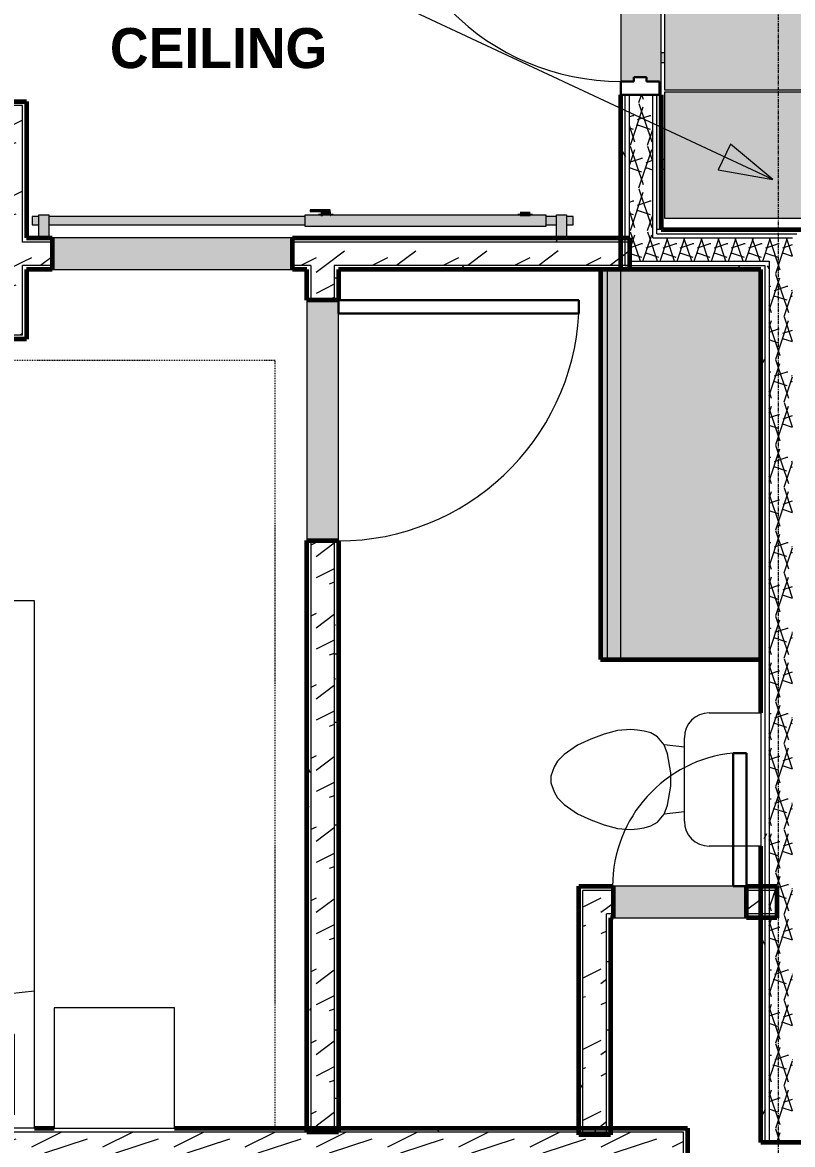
# Model space of a CAD drawing. Header units: inches. Extents: x -4061 to -1937, y 10959 to 12323.
# Drawn here: x -3594.6 to -3479.2, y 11548.9 to 11717 of the extents above; entities that cross this region are included whole.
import ezdxf

# ---------------------------------------------------------------- set-up
doc = ezdxf.new("R2010")
doc.units = ezdxf.units.IN
doc.header["$MEASUREMENT"] = 0
doc.linetypes.add('Dash', pattern=[0.25, 0.125, -0.125])
doc.linetypes.add('Grid Line 1_2_', pattern=[0.875, 0.5, -0.125, 0.125, -0.125])
for name, color, linetype, lineweight in [('0-1', 7, 'Continuous', 5), ('0-2', 250, 'Continuous', 9), ('A-CLNG', 13, 'Continuous', 18), ('A-CLNG-2', 13, 'Continuous', 5), ('A-DOOR', 31, 'Continuous', 18), ('A-DOOR-1', 250, 'Continuous', 9), ('A-DOOR-2', 50, 'Continuous', 30), ('A-DOOR-3', 90, 'Continuous', 18), ('A-DOOR-4', 135, 'Continuous', 18), ('A-DOOR-5', 7, 'Continuous', 18), ('A-DOOR-6', 10, 'Continuous', 60), ('A-DOOR-7', 31, 'Continuous', 30), ('A-DOOR-8', 31, 'Continuous', 9), ('A-DOOR-FRAM', 31, 'Continuous', 30), ('A-WALL', 113, 'Continuous', 18), ('A-WALL-1', 8, 'Continuous', 5), ('A-WALL-10', 113, 'Continuous', 60), ('A-WALL-2', 10, 'Continuous', 60), ('A-WALL-3', 7, 'Continuous', 18), ('A-WALL-PATT-1', 250, 'Continuous', 9), ('A-WALL-PATT-2', 55, 'Continuous', 9), ('A-WALL-PATT-6', 111, 'Continuous', 9), ('G-ANNO-TEXT', 231, 'Continuous', 9), ('I-FURN-1', 250, 'Continuous', 9), ('I-FURN-HDLN-1', 250, 'Dash', 9), ('I-WALL', 2, 'Continuous', 18), ('I-WALL-1', 2, 'Continuous', 5), ('I-WALL-2', 2, 'Continuous', 60), ('P-SANR-FIXT-2', 250, 'Continuous', 9), ('Q-CASE-1', 53, 'Continuous', 9), ('Q-CASE-2', 10, 'Continuous', 60), ('Q-CASE-3', 250, 'Continuous', 9), ('S-BEAM', 12, 'Continuous', 9), ('S-GRID-1', 1, 'Grid Line 1_2_', 9)]:
    doc.layers.add(name, color=color, linetype=linetype, lineweight=lineweight)
doc.styles.add('Century Gothic_B', font='GOTHICB.TTF', dxfattribs={"height": 6})
pattern_1 = [(0, (0, 0), (20.48, 5.12), [0.845, -14.515, 0.845, -14.515, -81.92]), (0, (0, 0), (20.48, 5.12), [-30.72, 0.845, -29.875, 0.845, -14.515, -35.84]), (0, (0, 0), (20.48, 5.12), [-76.8, 0.845, -9.395, 0.845, -24.755]), (120, (7.68, 2.56), (-14.67405, 15.1762003), [0.845, -14.515, 0.845, -14.515, -81.92]), (120, (7.68, 2.56), (-14.67405, 15.1762003), [-30.72, 0.845, -29.875, 0.845, -14.515, -35.84]), (120, (7.68, 2.56), (-14.67405, 15.1762003), [-76.8, 0.845, -9.395, 0.845, -24.755]), (240, (10.24, 12.8), (-5.80595, -20.2962003), [0.845, -14.515, 0.845, -14.515, -81.92]), (240, (10.24, 12.8), (-5.80595, -20.2962003), [-30.72, 0.845, -29.875, 0.845, -14.515, -35.84]), (240, (10.24, 12.8), (-5.80595, -20.2962003), [-76.8, 0.845, -9.395, 0.845, -24.755])]
pattern_2 = [(216.87, (4.265, 10.662), (31.9871619, 21.32545714), [5.331, -47.981]), (206.565, (10.662, 7.464), (-10.662476, -10.6620098), [11.921, -11.921]), (198.435, (10.662, 2.132), (-21.32449365, -10.6625869), [6.744, -26.974])]
pattern_3 = [(161.57, (0.32, 0.32), (-2.560496185, -0.000537386), [0, -18.214, 2.022, 0]), (18.43, (-0.32, 0.32), (-2.560496185, 0.000537386), [0, -18.214, 2.022, 0]), (108.43, (0.32, 0.32), (1.27922091, -6.400876726), [6.07, -14.166]), (71.57, (-0.32, 0.32), (1.27922091, 6.400876726), [6.07, -14.166])]

# ---------------------------------------------------------------- blocks, each defined once
blk = doc.blocks.new('Single-Flush - 36_ x 84_-1372824-ENLARGED RCP - 2ND FLOOR PLAN - EAST')
at = {"layer": 'A-DOOR-1'}
blk.add_arc((18, -2.37), 36.07, 180, 266.8211, dxfattribs=at)
at = {"layer": 'A-DOOR-2'}
for p, q in [((16, -2.37), (16, -38.39)), ((18, -2.37), (16, -2.37)), ((18, -2.37), (18, -38.39)), ((18, -38.39), (16, -38.39))]:
    blk.add_line(p, q, dxfattribs=at)
blk = doc.blocks.new('Interior_barn_door_18732 - Interior_barn_door_18732-1655839-ENLARGED RCP - 2ND FLOOR PLAN - EAST')
at = {"layer": 'A-DOOR-3'}
for points in [[(-23.44, -5.82), (-23.68, -5.82), (-23.66, -6.07), (-23.44, -6.07), (-23.44, -6)], [(-22.58, -6.32), (-23.63, -6.32), (-23.63, -6.57), (-22.49, -6.56), (-22.52, -6.32), (-22.56, -6.32)], [(-23.44, -5.82), (-23.44, -6.07), (-22.69, -6.07), (-22.69, -5.82)], [(-23.24, -6.07), (-23.31, -6.07), (-23.28, -6.32), (-22.82, -6.32), (-22.85, -6.07), (-23.2, -6.07)], [(-22.69, -5.82), (-22.67, -6.07), (-22.45, -6.07), (-22.47, -5.82), (-22.63, -5.82)], [(-22.49, -6.32), (-22.49, -6.57), (-20.63, -6.57), (-20.63, -6.32), (-22.41, -6.32)]]:
    blk.add_hatch(color=256, dxfattribs=at).paths.add_polyline_path(points, flags=0)
at = {"layer": 'A-DOOR-4'}
h = blk.add_hatch(color=256, dxfattribs=at)
h.paths.add_polyline_path([(19.69, -2.38), (18.5, -2.38), (18.5, -5.85), (20, -5.85), (20, -2.38)], flags=0)
h.paths.add_polyline_path([(-59, -2.38), (-59, -5.85), (-57.5, -5.85), (-57.5, -2.38), (-58.69, -2.38)], flags=0)
h = blk.add_hatch(color=256, dxfattribs=at)
h.paths.add_polyline_path([(18.5, -4.32), (-19.9, -4.34), (-19.9, -4.95), (18.5, -4.94), (18.5, -4.32)], flags=0)
h.paths.add_polyline_path([(-60, -4.32), (-60, -4.95), (-59, -4.95), (-59, -4.32)], flags=0)
h.paths.add_polyline_path([(21, -4.32), (20, -4.34), (20, -4.95), (21, -4.95), (21, -4.34)], flags=0)
h.paths.add_polyline_path([(-55.9, -4.32), (-57.5, -4.34), (-57.5, -4.95), (-55.9, -4.95), (-55.9, -4.34)], flags=0)
h = blk.add_hatch(color=256, dxfattribs=at)
h.paths.add_polyline_path([(-59, -4.95), (-60, -4.95), (-60, -5.57), (-59, -5.55), (-59, -5.11)], flags=0)
h.paths.add_polyline_path([(-19.9, -4.95), (-19.9, -5.57), (18.5, -5.55), (18.5, -4.95), (-14.89, -4.95)], flags=0)
h.paths.add_polyline_path([(-57.5, -4.95), (-57.5, -5.57), (-55.9, -5.55), (-55.9, -4.95)], flags=0)
h.paths.add_polyline_path([(20, -4.95), (20, -5.57), (21, -5.55), (21, -4.95)], flags=0)
for points in [[(-37.88, -4.07), (-55.9, -4.07), (-55.9, -5.82), (-19.9, -5.82), (-19.9, -4.07), (-30.22, -4.07)], [(-53.56, -5.82), (-53.56, -6), (-52.06, -6), (-52.06, -5.82), (-53.21, -5.82)]]:
    blk.add_hatch(color=256, dxfattribs=at).paths.add_polyline_path(points, flags=0)
h = blk.add_hatch(color=256, dxfattribs=at)
h.paths.add_polyline_path([(-22.45, -5.82), (-22.45, -6), (-22.23, -6), (-22.23, -5.82)], flags=0)
h.paths.add_polyline_path([(-23.73, -5.82), (-23.73, -6), (-23.68, -6), (-23.68, -5.82)], flags=0)
at = {"layer": 'A-DOOR-1'}
for p, q in [((-23.69, -5.82), (-23.69, -6.07)), ((-23.68, -6.07), (-23.69, -6.07)), ((-23.69, -6.07), (-23.44, -6.07)), ((-22.49, -6.32), (-23.63, -6.32)), ((-23.63, -6.32), (-23.63, -6.57)), ((-23.63, -6.57), (-22.49, -6.57)), ((-23.44, -6.07), (-22.69, -6.07)), ((-23.32, -6.07), (-23.32, -6.32)), ((-23.32, -6.07), (-23.32, -6.32)), ((-22.82, -6.32), (-22.82, -6.07)), ((-22.82, -6.32), (-22.82, -6.07)), ((-22.69, -6.07), (-22.44, -6.07)), ((-22.49, -6.57), (-22.49, -6.32)), ((-22.44, -6.07), (-22.45, -6.07)), ((-22.44, -6.07), (-22.44, -5.82)), ((-20.62, -6.57), (-20.62, -6.32))]:
    blk.add_line(p, q, dxfattribs=at)
for points, knots in [([(-22.49, -6.57), (-22.4, -6.57), (-22.1, -6.57), (-21.53, -6.57), (-21, -6.57), (-20.74, -6.57), (-20.61, -6.57), (-20.62, -6.57), (-20.64, -6.57)], [0.1495851, 0.1495851, 0.1495851, 0.1495851, 0.2105513, 0.2964689, 0.3707648, 0.4376596, 0.4969616, 0.5310493, 0.5310493, 0.5310493, 0.5310493]), ([(-20.64, -6.32), (-20.62, -6.32), (-20.61, -6.32), (-20.73, -6.32), (-21.01, -6.32), (-21.53, -6.32), (-22.12, -6.32), (-22.38, -6.32), (-22.48, -6.32)], [-0.5310493, -0.5310493, -0.5310493, -0.5310493, -0.4969616, -0.4376596, -0.3707648, -0.2964689, -0.2105513, -0.1495851, -0.1495851, -0.1495851, -0.1495851])]:
    blk.add_open_spline(points, degree=3, knots=knots, dxfattribs=at)
at = {"layer": 'A-DOOR-5'}
for p, q in [((-59, -5.85), (-59, -2.38)), ((-57.5, -2.38), (-57.5, -5.85)), ((18.5, -5.85), (18.5, -2.38)), ((20, -2.38), (20, -5.85)), ((-59, -4.32), (-60, -4.32)), ((-60, -4.32), (-60, -4.95)), ((-60, -4.95), (-60, -5.57)), ((-55.9, -4.32), (-57.5, -4.32)), ((-55.9, -5.82), (-55.9, -4.07)), ((-55.9, -4.07), (-19.9, -4.07)), ((-19.9, -4.07), (-19.9, -5.82)), ((18.5, -4.32), (-19.9, -4.32)), ((21, -4.32), (20, -4.32)), ((21, -4.95), (21, -4.32)), ((21, -5.57), (21, -4.95)), ((-60, -5.57), (-59, -5.57)), ((-57.5, -5.85), (-59, -5.85)), ((-57.5, -5.57), (-55.9, -5.57)), ((-19.9, -5.82), (-55.9, -5.82)), ((-19.9, -5.57), (18.5, -5.57)), ((20, -5.85), (18.5, -5.85)), ((20, -5.57), (21, -5.57))]:
    blk.add_line(p, q, dxfattribs=at)
at = {"layer": 'A-DOOR-6'}
for p, q in [((-53.56, -6), (-53.56, -5.82)), ((-52.06, -6), (-53.56, -6)), ((-52.06, -5.82), (-52.06, -6)), ((-23.73, -6), (-23.73, -5.82)), ((-23.68, -6), (-23.73, -6)), ((-22.23, -6), (-22.45, -6)), ((-22.23, -5.82), (-22.23, -6))]:
    blk.add_line(p, q, dxfattribs=at)
blk = doc.blocks.new('Bed-Standard - Queen 60_ x 79_-1242961-ENLARGED RCP - 2ND FLOOR PLAN - EAST')
at = {"layer": 'I-FURN-1'}
for p, q in [((40.69, 37.7), (-19.31, 37.7)), ((-19.31, 37.7), (-19.31, -41.3)), ((40.69, -41.3), (40.69, 37.7)), ((-16.31, 35.7), (-16.31, 23.7)), ((-16.31, 35.7), (37.69, 35.7)), ((37.69, 35.7), (37.69, 23.7)), ((40.69, 23.7), (-19.31, 17.13)), ((-16.31, 23.7), (37.69, 23.7)), ((-19.31, -41.3), (40.69, -41.3))]:
    blk.add_line(p, q, dxfattribs=at)
at = {"layer": 'I-FURN-HDLN-1'}
for p, q in [((-55.31, 37.7), (-55.31, -77.3)), ((64.69, -77.3), (64.69, 37.7)), ((-55.31, -77.3), (64.69, -77.3))]:
    blk.add_line(p, q, dxfattribs=at)
blk = doc.blocks.new('Table-Night Stand - 18_ x 18_ x 24_-1352623-ENLARGED RCP - 2ND FLOOR PLAN - EAST')
at = {"layer": 'I-FURN-1'}
for p, q in [((18.15, 18), (0.15, 18)), ((0.15, 18), (0.15, 0)), ((18.15, 0), (18.15, 18)), ((0.15, 0), (18.15, 0))]:
    blk.add_line(p, q, dxfattribs=at)
blk = doc.blocks.new('Toilet-Domestic-3D - Toilet-Domestic-3D-1352612-ENLARGED RCP - 2ND FLOOR PLAN - EAST')
at = {"layer": 'P-SANR-FIXT-2'}
for p, q in [((-9.98, 19.48), (9.98, 19.48)), ((-9.98, 11.75), (-9.98, 19.48)), ((9.98, 19.48), (9.98, 11.75)), ((6.25, 8.02), (-6.25, 8.02)), ((-4.86, 8.02), (-5.21, 5)), ((4.86, 8.02), (5.21, 5)), ((-3.84, 5.5), (-5.21, 5)), ((-1, 6), (-3.84, 5.5)), ((1, 6), (-1, 6)), ((3.84, 5.5), (1, 6)), ((5.21, 5), (3.84, 5.5)), ((-6.4, 4), (-6.97, 3)), ((-5.21, 5), (-6.4, 4)), ((6.4, 4), (5.21, 5)), ((6.97, 3), (6.4, 4)), ((-7.24, 2), (-7.41, 1)), ((-6.97, 3), (-7.24, 2)), ((7.24, 2), (6.97, 3)), ((7.41, 1), (7.24, 2)), ((-7.41, 1), (-7.5, 0)), ((-7.5, 0), (-7.33, -1.99)), ((7.33, -1.99), (7.5, 0)), ((7.5, 0), (7.41, 1)), ((-7.33, -1.99), (-6.79, -4)), ((6.79, -4), (7.33, -1.99)), ((-6.79, -4), (-6.06, -6)), ((6.06, -6), (6.79, -4)), ((-6.06, -6), (-5.13, -8)), ((5.13, -8), (6.06, -6)), ((-5.13, -8), (-3.74, -10)), ((3.74, -10), (5.13, -8)), ((-3.74, -10), (-2.74, -11)), ((2.74, -11), (3.74, -10)), ((-2.74, -11), (-1.87, -11.5)), ((-1.87, -11.5), (-0.5, -12)), ((0.5, -12), (1.87, -11.5)), ((1.87, -11.5), (2.74, -11)), ((-0.5, -12), (0.5, -12))]:
    blk.add_line(p, q, dxfattribs=at)
for centre, start, end in [((-6.25, 11.75), 180, 270), ((6.25, 11.75), 270, 360)]:
    blk.add_arc(centre, 3.73, start, end, dxfattribs=at)
blk = doc.blocks.new('OD_CW_Base Cabinet - OD_CW_Base Cabinet-1913675-ENLARGED RCP - 2ND FLOOR PLAN - EAST')
at = {"layer": 'Q-CASE-1'}
for points in [[(0.74, 24), (0.74, 3), (59.14, 3), (59.14, 24), (21.04, 24)], [(5.71, 3), (0.74, 3), (0.74, 1), (59.14, 1), (59.14, 3), (21.04, 3)], [(21.04, 1), (0.74, 1), (0.74, 0), (59.14, 0), (59.14, 1)]]:
    blk.add_hatch(color=256, dxfattribs=at).paths.add_polyline_path(points, flags=0)
at = {"layer": 'Q-CASE-2'}
for p, q in [((59.14, 24), (0.74, 24)), ((0.74, 24), (0.74, 0)), ((59.14, 0), (59.14, 24)), ((0.74, 0), (59.14, 0))]:
    blk.add_line(p, q, dxfattribs=at)
at = {"layer": 'Q-CASE-3'}
for p, q in [((0.74, 24), (0.74, 3)), ((0.74, 24), (59.14, 24)), ((59.14, 3), (59.14, 24)), ((0.74, 3), (0.74, 1)), ((0.74, 3), (59.14, 3)), ((59.14, 1), (59.14, 3)), ((0.74, 1), (0.74, 0)), ((0.74, 1), (59.14, 1)), ((0.74, 1), (59.14, 1)), ((0.74, 0), (59.14, 0)), ((59.14, 0), (59.14, 1))]:
    blk.add_line(p, q, dxfattribs=at)
blk = doc.blocks.new('Single-Flush - CLOSET-1720159-ENLARGED RCP - 2ND FLOOR PLAN - EAST')
at = {"layer": 'A-DOOR-1'}
blk.add_arc((10, 2.37), 20.07, 95.7201, 180, dxfattribs=at)
at = {"layer": 'A-DOOR-2'}
for p, q in [((8, 2.37), (8, 22.34)), ((10, 22.34), (8, 22.34)), ((10, 2.37), (10, 22.34)), ((10, 2.37), (8, 2.37))]:
    blk.add_line(p, q, dxfattribs=at)
blk = doc.blocks.new('CTR - 1st Phase - Unit Layouts_rvt-1-ENLARGED RCP - 2ND FLOOR PLAN - EAST')
at = {"layer": 'A-WALL-1'}
for points in [[(-3564.87, 11679.99), (-3554.1, 11679.99), (-3554.1, 11684.74), (-3590.1, 11684.74), (-3590.1, 11679.99)], [(-3547.23, 11639.41), (-3547.23, 11675.41), (-3551.98, 11675.41), (-3551.98, 11639.41), (-3547.86, 11639.41)], [(-3506.11, 11582.84), (-3486.11, 11582.84), (-3486.11, 11587.59), (-3506.11, 11587.59), (-3506.11, 11583.46)]]:
    blk.add_hatch(color=256, dxfattribs=at).paths.add_polyline_path(points, flags=0)
at = {"layer": 'A-WALL-PATT-1'}
h = blk.add_hatch(dxfattribs=at)
h.set_pattern_fill('FP_1', color=256, style=0, pattern_type=2)
h.set_pattern_definition(pattern_1)
h.paths.add_polyline_path([(-3594.57, 11670.19), (-3593.94, 11670.19), (-3593.94, 11680.61), (-3594.57, 11680.61), (-3594.57, 11673.69)], flags=0)
h.paths.add_polyline_path([(-3593.94, 11684.11), (-3593.94, 11705.19), (-3594.57, 11705.19), (-3594.57, 11684.11)], flags=0)
h = blk.add_hatch(dxfattribs=at)
h.set_pattern_fill('FP_1', color=256, style=0, pattern_type=2)
h.set_pattern_definition(pattern_1)
h.paths.add_polyline_path([(-3593.94, 11684.11), (-3590.1, 11684.11), (-3590.1, 11684.74), (-3593.94, 11684.74)], flags=0)
h.paths.add_polyline_path([(-3547.86, 11684.11), (-3503.67, 11684.11), (-3503.67, 11684.74), (-3554.1, 11684.74), (-3554.1, 11684.11), (-3549.54, 11684.11)], flags=0)
h = blk.add_hatch(dxfattribs=at)
h.set_pattern_fill('FP_1', color=256, style=0, pattern_type=2)
h.set_pattern_definition(pattern_1)
h.paths.add_polyline_path([(-3503.67, 11679.99), (-3503.67, 11680.61), (-3547.86, 11680.61), (-3547.86, 11679.99), (-3504.97, 11679.99)], flags=0)
h.paths.add_polyline_path([(-3593.94, 11679.99), (-3590.1, 11679.99), (-3590.1, 11680.61), (-3593.94, 11680.61)], flags=0)
h.paths.add_polyline_path([(-3551.36, 11679.99), (-3551.36, 11680.61), (-3554.1, 11680.61), (-3554.1, 11679.99), (-3551.98, 11679.99)], flags=0)
h = blk.add_hatch(dxfattribs=at)
h.set_pattern_fill('FP_1', color=256, style=0, pattern_type=2)
h.set_pattern_definition(pattern_1)
h.paths.add_polyline_path([(-3551.98, 11551.36), (-3551.36, 11551.36), (-3551.36, 11639.41), (-3551.98, 11639.41), (-3551.98, 11551.36)], flags=0)
h.paths.add_polyline_path([(-3551.98, 11675.41), (-3551.36, 11675.41), (-3551.36, 11679.99), (-3551.98, 11679.99)], flags=0)
h = blk.add_hatch(dxfattribs=at)
h.set_pattern_fill('FP_1', color=256, style=0, pattern_type=2)
h.set_pattern_definition(pattern_1)
h.paths.add_polyline_path([(-3547.86, 11551.36), (-3547.23, 11551.36), (-3547.23, 11639.41), (-3547.86, 11639.41), (-3547.86, 11624.54)], flags=0)
h.paths.add_polyline_path([(-3547.23, 11675.41), (-3547.23, 11679.99), (-3547.86, 11679.98), (-3547.86, 11675.41)], flags=0)
h = blk.add_hatch(dxfattribs=at)
h.set_pattern_fill('FP_1', color=256, style=0, pattern_type=2)
h.set_pattern_definition(pattern_1)
h.paths.add_polyline_path([(-3510.61, 11551.36), (-3510.61, 11587.59), (-3511.23, 11587.59), (-3511.22, 11551.36)], flags=0)
h = blk.add_hatch(dxfattribs=at)
h.set_pattern_fill('FP_1', color=256, style=0, pattern_type=2)
h.set_pattern_definition(pattern_1)
h.paths.add_polyline_path([(-3507.09, 11551.36), (-3506.48, 11551.36), (-3506.48, 11583.46), (-3507.11, 11583.46), (-3507.11, 11551.36)], flags=0)
at = {"layer": 'A-WALL-PATT-2'}
h = blk.add_hatch(dxfattribs=at)
h.set_pattern_fill('FP_2', color=256, style=0, pattern_type=2)
h.set_pattern_definition(pattern_2)
h.paths.add_polyline_path([(-3595.53, 11673.69), (-3594.57, 11673.69), (-3594.57, 11704.56), (-3598.07, 11704.56), (-3598.07, 11673.69)], flags=0)
h = blk.add_hatch(dxfattribs=at)
h.set_pattern_fill('FP_2', color=256, style=0, pattern_type=2)
h.set_pattern_definition(pattern_2)
h.paths.add_polyline_path([(-3593.94, 11680.61), (-3590.1, 11680.61), (-3590.1, 11684.11), (-3594.57, 11684.11), (-3594.57, 11680.61)], flags=0)
h.paths.add_polyline_path([(-3554.1, 11680.61), (-3503.67, 11680.61), (-3503.67, 11684.11), (-3554.1, 11684.11), (-3554.1, 11680.91)], flags=0)
h = blk.add_hatch(dxfattribs=at)
h.set_pattern_fill('FP_2', color=256, style=0, pattern_type=2)
h.set_pattern_definition(pattern_2)
h.paths.add_polyline_path([(-3547.86, 11550.74), (-3547.86, 11639.41), (-3551.36, 11639.41), (-3551.36, 11550.74)], flags=0)
h.paths.add_polyline_path([(-3547.86, 11675.41), (-3547.86, 11680.61), (-3551.36, 11680.61), (-3551.36, 11675.41)], flags=0)
h = blk.add_hatch(dxfattribs=at)
h.set_pattern_fill('FP_2', color=256, style=0, pattern_type=2)
h.set_pattern_definition(pattern_2)
h.paths.add_polyline_path([(-3676.91, 11670.19), (-3674.99, 11670.19), (-3674.99, 11673.69), (-3677.37, 11673.69), (-3677.37, 11670.19)], flags=0)
h.paths.add_polyline_path([(-3598.07, 11670.19), (-3594.57, 11670.19), (-3594.57, 11673.69), (-3600.99, 11673.69), (-3600.99, 11670.19)], flags=0)
h = blk.add_hatch(dxfattribs=at)
h.set_pattern_fill('FP_2', color=256, style=0, pattern_type=2)
h.set_pattern_definition(pattern_2)
h.paths.add_polyline_path([(-3507.11, 11551.36), (-3507.11, 11586.96), (-3510.61, 11586.95), (-3510.61, 11551.36), (-3510.5, 11551.36)], flags=0)
h = blk.add_hatch(dxfattribs=at)
h.set_pattern_fill('FP_2', color=256, style=0, pattern_type=2)
h.set_pattern_definition(pattern_2)
h.paths.add_polyline_path([(-3483.97, 11583.46), (-3483.97, 11586.96), (-3486.11, 11586.95), (-3486.11, 11583.46), (-3484.77, 11583.46)], flags=0)
h.paths.add_polyline_path([(-3506.48, 11583.46), (-3506.11, 11583.46), (-3506.11, 11586.96), (-3507.11, 11586.95), (-3507.11, 11583.46)], flags=0)
at = {"layer": 'A-WALL-2'}
for p, q in [((-3598.69, 11705.19), (-3594.57, 11705.19)), ((-3594.57, 11705.19), (-3593.94, 11705.19)), ((-3593.94, 11705.19), (-3593.94, 11684.74)), ((-3593.94, 11684.74), (-3590.1, 11684.74)), ((-3590.1, 11684.74), (-3590.1, 11679.99)), ((-3554.1, 11684.74), (-3503.67, 11684.74)), ((-3554.1, 11679.99), (-3554.1, 11684.74)), ((-3503.67, 11684.74), (-3503.67, 11679.99)), ((-3590.1, 11679.99), (-3593.94, 11679.99)), ((-3593.94, 11679.99), (-3593.94, 11674.31)), ((-3551.98, 11679.99), (-3554.1, 11679.99)), ((-3551.98, 11675.41), (-3551.98, 11679.99)), ((-3507.97, 11679.99), (-3547.23, 11679.99)), ((-3547.23, 11679.99), (-3547.23, 11675.41)), ((-3593.94, 11674.31), (-3593.94, 11670.19)), ((-3547.23, 11675.41), (-3551.98, 11675.41)), ((-3593.94, 11669.56), (-3599.24, 11669.56)), ((-3593.94, 11670.19), (-3593.94, 11669.56)), ((-3551.98, 11550.74), (-3551.98, 11639.41)), ((-3551.98, 11639.41), (-3547.23, 11639.41)), ((-3547.23, 11639.41), (-3547.23, 11550.74)), ((-3511.23, 11550.34), (-3511.23, 11587.59)), ((-3511.23, 11587.59), (-3510.61, 11587.59)), ((-3510.61, 11587.59), (-3506.48, 11587.59)), ((-3506.48, 11587.59), (-3506.11, 11587.59)), ((-3506.11, 11587.59), (-3506.11, 11582.84)), ((-3486.11, 11587.59), (-3481.6, 11587.59)), ((-3486.11, 11582.84), (-3486.11, 11587.59)), ((-3481.6, 11587.59), (-3481.6, 11582.84)), ((-3506.48, 11582.84), (-3506.48, 11550.34)), ((-3506.11, 11582.84), (-3506.48, 11582.84)), ((-3481.6, 11582.84), (-3486.11, 11582.84)), ((-3547.23, 11550.74), (-3551.98, 11550.74)), ((-3506.48, 11550.34), (-3511.23, 11550.34))]:
    blk.add_line(p, q, dxfattribs=at)
at = {"layer": 'A-WALL-3'}
for p, q in [((-3594.57, 11704.56), (-3598.07, 11704.56)), ((-3594.57, 11684.11), (-3594.57, 11704.56)), ((-3554.1, 11684.74), (-3590.1, 11684.74)), ((-3593.94, 11684.11), (-3594.57, 11684.11)), ((-3590.1, 11684.11), (-3593.94, 11684.11)), ((-3503.67, 11684.11), (-3554.1, 11684.11)), ((-3593.94, 11680.61), (-3594.57, 11680.61)), ((-3594.57, 11674.31), (-3594.57, 11680.61)), ((-3590.1, 11680.61), (-3593.94, 11680.61)), ((-3590.1, 11679.99), (-3554.1, 11679.99)), ((-3551.36, 11680.61), (-3554.1, 11680.61)), ((-3551.36, 11680.61), (-3551.36, 11679.99)), ((-3551.36, 11679.99), (-3551.36, 11675.41)), ((-3503.67, 11680.61), (-3547.86, 11680.61)), ((-3547.86, 11680.61), (-3547.86, 11679.99)), ((-3547.86, 11679.99), (-3547.86, 11675.41)), ((-3594.57, 11673.69), (-3594.57, 11674.31)), ((-3551.98, 11675.41), (-3551.98, 11639.41)), ((-3547.23, 11639.41), (-3547.23, 11675.41)), ((-3594.57, 11670.19), (-3594.57, 11673.69)), ((-3594.57, 11670.19), (-3600.99, 11670.19)), ((-3551.36, 11639.41), (-3551.36, 11550.74)), ((-3547.86, 11639.41), (-3547.86, 11550.74)), ((-3510.61, 11550.34), (-3510.61, 11586.96)), ((-3507.11, 11586.96), (-3510.61, 11586.96)), ((-3506.48, 11586.96), (-3507.11, 11586.96)), ((-3506.11, 11586.96), (-3506.48, 11586.96)), ((-3486.11, 11587.59), (-3506.11, 11587.59)), ((-3481.6, 11586.96), (-3486.11, 11586.96)), ((-3507.11, 11550.34), (-3507.11, 11583.46)), ((-3506.48, 11583.46), (-3507.11, 11583.46)), ((-3506.11, 11583.46), (-3506.48, 11583.46)), ((-3481.6, 11583.46), (-3486.11, 11583.46)), ((-3506.11, 11582.84), (-3486.11, 11582.84))]:
    blk.add_line(p, q, dxfattribs=at)
at = {"layer": '0-2'}
for name, p, rotation in [('Interior_barn_door_18732 - Interior_barn_door_18732-1655839-ENLARGED RCP - 2ND FLOOR PLAN - EAST', (-3572.1, 11682.36), 180), ('OD_CW_Base Cabinet - OD_CW_Base Cabinet-1913675-ENLARGED RCP - 2ND FLOOR PLAN - EAST', (-3507.97, 11680.73), 269.999999999967), ('Single-Flush - 36_ x 84_-1372824-ENLARGED RCP - 2ND FLOOR PLAN - EAST', (-3549.61, 11657.41), 90.0000000000096), ('Bed-Standard - Queen 60_ x 79_-1242961-ENLARGED RCP - 2ND FLOOR PLAN - EAST', (-3612.05, 11589.07), 180), ('Toilet-Domestic-3D - Toilet-Domestic-3D-1352612-ENLARGED RCP - 2ND FLOOR PLAN - EAST', (-3503.45, 11603.59), 269.9999999999668), ('Table-Night Stand - 18_ x 18_ x 24_-1352623-ENLARGED RCP - 2ND FLOOR PLAN - EAST', (-3571.66, 11569.36), 180)]:
    blk.add_blockref(name, p, dxfattribs=dict(at, rotation=rotation))
blk.add_blockref('Single-Flush - CLOSET-1720159-ENLARGED RCP - 2ND FLOOR PLAN - EAST', (-3496.11, 11585.21), dxfattribs=at)
blk = doc.blocks.new('CTR - 1st Phase - Shell_rvt-1-ENLARGED RCP - 2ND FLOOR PLAN - EAST')
at = {"layer": 'S-GRID-1'}
blk.add_line((-3481.32, 10958.72), (-3481.32, 12290.35), dxfattribs=at)
blk = doc.blocks.new('Dimension Lumber - 2x10-V29-ENLARGED RCP - 2ND FLOOR PLAN - EAST')
at = {"layer": 'S-BEAM'}
h = blk.add_hatch(color=256, dxfattribs=at)
h.paths.add_polyline_path([(34.68, -0.75), (46.25, -0.75), (46.25, 0.18), (19.2, 0.18), (19.2, -0.75), (27.01, -0.75)], flags=0)
h.paths.add_polyline_path([(-45, -0.75), (-44.41, -0.75), (-44.41, 0.75), (-45, 0.75)], flags=0)
for p, q in [((-45, 0.75), (-44.41, 0.75)), ((46.25, -0.75), (46.25, 0.18)), ((-45, -0.75), (-44.41, -0.75)), ((19.2, -0.75), (46.25, -0.75))]:
    blk.add_line(p, q, dxfattribs=at)
blk = doc.blocks.new('Dimension Lumber - 2x10-V30-ENLARGED RCP - 2ND FLOOR PLAN - EAST')
at = {"layer": 'S-BEAM'}
h = blk.add_hatch(color=256, dxfattribs=at)
h.paths.add_polyline_path([(-45, -0.75), (-44.41, -0.75), (-44.41, 0.75), (-45, 0.75)], flags=0)
h.paths.add_polyline_path([(46.25, -0.75), (46.25, 0.75), (19.2, 0.75), (19.2, -0.75), (42.34, -0.75)], flags=0)
for p, q in [((-45, 0.75), (-44.41, 0.75)), ((19.2, 0.75), (46.25, 0.75)), ((46.25, -0.75), (46.25, 0.75)), ((-45, -0.75), (-44.41, -0.75)), ((19.2, -0.75), (46.25, -0.75))]:
    blk.add_line(p, q, dxfattribs=at)
blk = doc.blocks.new('HOLLOW METAL - UNIT DOOR-2058696-ENLARGED RCP - 2ND FLOOR PLAN - EAST')
at = {"layer": 'A-DOOR-7'}
for p, q in [((18, 39.25), (16.25, 39.25)), ((16.25, 39.25), (16.25, 3.25)), ((18, 3.25), (18, 39.25)), ((16.25, 3.25), (18, 3.25))]:
    blk.add_line(p, q, dxfattribs=at)
at = {"layer": 'A-DOOR-8'}
blk.add_arc((18, 3.25), 36, 90, 180, dxfattribs=at)
at = {"layer": 'A-DOOR-FRAM'}
for p, q in [((-18, 3.25), (-20, 3.25)), ((-20, 3.25), (-20, -2.5)), ((-18, 1.3125), (-18, 3.25)), ((18, 3.25), (18, 1.3125)), ((20, 3.25), (18, 3.25)), ((20, -2.5), (20, 3.25)), ((-17.375, 1.3125), (-18, 1.3125)), ((-17.375, -0.5625), (-17.375, 1.3125)), ((18, 1.3125), (17.375, 1.3125)), ((17.375, 1.3125), (17.375, -0.5625)), ((-18, -2.5), (-18, -0.5625)), ((-18, -0.5625), (-17.375, -0.5625)), ((17.375, -0.5625), (18, -0.5625)), ((18, -0.5625), (18, -2.5)), ((-20, -2.5), (-18, -2.5)), ((18, -2.5), (20, -2.5))]:
    blk.add_line(p, q, dxfattribs=at)

msp = doc.modelspace()

# ---------------------------------------------------------------- hatches: boundary and pattern name
at = {"layer": 'A-CLNG-2'}
h = msp.add_hatch(color=256, dxfattribs=at)
h.paths.add_polyline_path([(-3498.33, 11687.66), (-3434.72, 11687.66), (-3434.72, 11706.61), (-3498.33, 11706.61), (-3498.33, 11699.7)], flags=0)
h.paths.add_polyline_path([(-3437.89, 11706.86), (-3434.72, 11706.86), (-3434.72, 11745.01), (-3498.33, 11745.01), (-3498.33, 11706.86), (-3442.24, 11706.86)], flags=0)
h.paths.add_polyline_path([(-3477.7, 11745.26), (-3434.72, 11745.26), (-3434.72, 11747.19), (-3455.52, 11747.19), (-3455.52, 11746.44), (-3457.52, 11746.44), (-3457.52, 11747.19), (-3477.7, 11747.19)], flags=0)
at = {"layer": 'A-WALL-PATT-6'}
h = msp.add_hatch(dxfattribs=at)
h.set_pattern_fill('FP_4', color=256, style=0, pattern_type=2)
h.set_pattern_definition(pattern_3)
h.paths.add_polyline_path([(-3500.21, 11684.74), (-3500.17, 11684.74), (-3500.17, 11706.19), (-3503.67, 11706.19), (-3503.67, 11684.74), (-3503.56, 11684.74)], flags=0)
h.paths.add_polyline_path([(-3503.67, 11746.19), (-3500.17, 11746.19), (-3500.17, 11748.44), (-3503.67, 11748.44), (-3503.67, 11746.32)], flags=0)
h = msp.add_hatch(dxfattribs=at)
h.set_pattern_fill('FP_1', color=256, style=0, pattern_type=2)
h.set_pattern_definition(pattern_1)
h.paths.add_polyline_path([(-3504.92, 11684.74), (-3504.3, 11684.74), (-3504.3, 11706.19), (-3504.92, 11706.19), (-3504.92, 11685.99)], flags=0)
h.paths.add_polyline_path([(-3504.92, 11746.19), (-3504.3, 11746.19), (-3504.3, 11747.19), (-3504.92, 11747.19)], flags=0)
h = msp.add_hatch(dxfattribs=at)
h.set_pattern_fill('FP_1', color=256, style=0, pattern_type=2)
h.set_pattern_definition(pattern_1)
h.paths.add_polyline_path([(-3503.67, 11684.74), (-3503.67, 11706.19), (-3504.3, 11706.19), (-3504.3, 11684.74)], flags=0)
h.paths.add_polyline_path([(-3504.3, 11746.19), (-3503.67, 11746.19), (-3503.67, 11747.81), (-3504.3, 11747.81), (-3504.3, 11747.19)], flags=0)
h = msp.add_hatch(dxfattribs=at)
h.set_pattern_fill('FP_4', color=256, style=0, pattern_type=2)
h.set_pattern_definition(pattern_3)
h.paths.add_polyline_path([(-3483.35, 11681.24), (-3482.72, 11681.24), (-3482.72, 11684.74), (-3503.67, 11684.74), (-3503.67, 11681.24), (-3483.97, 11681.24)], flags=0)
h = msp.add_hatch(dxfattribs=at)
h.set_pattern_fill('FP_4', color=256, style=0, pattern_type=2)
h.set_pattern_definition(pattern_3)
h.paths.add_polyline_path([(-3482.72, 11549.18), (-3479.22, 11549.18), (-3479.22, 11684.74), (-3482.72, 11684.74), (-3482.72, 11549.37)], flags=0)
h = msp.add_hatch(dxfattribs=at)
h.set_pattern_fill('FP_1', color=256, style=0, pattern_type=2)
h.set_pattern_definition(pattern_1)
h.paths.add_polyline_path([(-3482.72, 11549.18), (-3482.72, 11681.24), (-3483.35, 11681.24), (-3483.35, 11549.18)], flags=0)
h = msp.add_hatch(dxfattribs=at)
h.set_pattern_fill('FP_1', color=256, style=0, pattern_type=2)
h.set_pattern_definition(pattern_1)
h.paths.add_polyline_path([(-3503.56, 11679.99), (-3483.97, 11679.99), (-3483.98, 11680.61), (-3503.67, 11680.6), (-3503.67, 11679.99)], flags=0)
h = msp.add_hatch(dxfattribs=at)
h.set_pattern_fill('FP_1', color=256, style=0, pattern_type=2)
h.set_pattern_definition(pattern_1)
h.paths.add_polyline_path([(-3483.35, 11549.18), (-3483.35, 11680.61), (-3483.97, 11680.61), (-3483.97, 11549.18)], flags=0)
h = msp.add_hatch(dxfattribs=at)
h.set_pattern_fill('FP_1', color=256, style=0, pattern_type=2)
h.set_pattern_definition(pattern_1)
h.paths.add_polyline_path([(-3681.49, 11550.74), (-3680.87, 11550.74), (-3680.87, 11551.36), (-3819.32, 11551.36), (-3819.32, 11550.74), (-3702.49, 11550.74)], flags=0)
h.paths.add_polyline_path([(-3495.57, 11550.74), (-3494.95, 11550.74), (-3494.95, 11551.36), (-3547.86, 11551.36), (-3547.86, 11550.74), (-3534.21, 11550.74)], flags=0)
h.paths.add_polyline_path([(-3595.53, 11550.74), (-3551.36, 11550.74), (-3551.36, 11551.36), (-3677.37, 11551.36), (-3677.37, 11550.74), (-3656.85, 11550.74)], flags=0)
h = msp.add_hatch(dxfattribs=at)
h.set_pattern_fill('FP_2', color=256, style=0, pattern_type=2)
h.set_pattern_definition(pattern_2)
h.paths.add_polyline_path([(-3819.32, 11547.24), (-3495.57, 11547.24), (-3495.57, 11550.74), (-3819.32, 11550.74), (-3819.32, 11549.37)], flags=0)
h = msp.add_hatch(dxfattribs=at)
h.set_pattern_fill('FP_1', color=256, style=0, pattern_type=2)
h.set_pattern_definition(pattern_1)
h.paths.add_polyline_path([(-3495.57, 11422.61), (-3494.95, 11422.61), (-3494.95, 11456.8), (-3495.57, 11456.8), (-3495.57, 11423.24)], flags=0)
h.paths.add_polyline_path([(-3495.57, 11510.8), (-3494.95, 11510.8), (-3494.95, 11550.74), (-3495.57, 11550.74), (-3495.57, 11511.79)], flags=0)
at = {"layer": 'G-ANNO-TEXT'}
msp.add_hatch(color=256, dxfattribs=at).paths.add_polyline_path([(-3482.2, 11693.48), (-3488.54, 11698.81), (-3490.35, 11694.93)], flags=0)
at = {"layer": 'I-WALL'}
h = msp.add_hatch(color=256, dxfattribs=at)
h.paths.add_polyline_path([(-3499.55, 11685.99), (-3498.92, 11685.99), (-3498.92, 11706.19), (-3499.55, 11706.19), (-3499.55, 11695.04)], flags=0)
h.paths.add_polyline_path([(-3499.55, 11746.19), (-3498.92, 11746.19), (-3498.92, 11747.19), (-3499.55, 11747.19), (-3499.55, 11746.54)], flags=0)
at = {"layer": 'I-WALL-1'}
msp.add_hatch(color=256, dxfattribs=at).paths.add_polyline_path([(-3499.17, 11706.19), (-3498.92, 11706.19), (-3498.92, 11746.19), (-3499.17, 11746.19), (-3499.17, 11744.19), (-3501.11, 11744.19), (-3501.11, 11743.56), (-3502.99, 11743.56), (-3502.99, 11744.19), (-3504.92, 11744.19), (-3504.92, 11708.19), (-3502.99, 11708.19), (-3502.99, 11708.81), (-3501.11, 11708.81), (-3501.11, 11708.19), (-3499.17, 11708.19), (-3499.17, 11706.61)], flags=0)

# ---------------------------------------------------------------- linework, layer by layer
at = {"layer": 'A-CLNG'}
for p, q in [((-3498.33, 11706.86), (-3498.33, 11745.01)), ((-3434.72, 11706.86), (-3498.33, 11706.86)), ((-3498.33, 11687.66), (-3498.33, 11706.61)), ((-3498.33, 11706.61), (-3434.72, 11706.61)), ((-3434.72, 11687.66), (-3498.33, 11687.66))]:
    msp.add_line(p, q, dxfattribs=at)
at = {"layer": 'A-WALL'}
for p, q in [((-3504.3, 11680.61), (-3504.3, 11706.19)), ((-3503.67, 11681.24), (-3503.67, 11706.19)), ((-3500.17, 11684.74), (-3500.17, 11706.19)), ((-3499.55, 11685.36), (-3499.55, 11706.19)), ((-3498.92, 11685.99), (-3499.55, 11685.99)), ((-3500.17, 11684.74), (-3479.22, 11684.74)), ((-3499.55, 11685.36), (-3478.6, 11685.36)), ((-3503.67, 11681.24), (-3482.72, 11681.24)), ((-3482.72, 11681.24), (-3482.72, 11549.18)), ((-3504.3, 11680.61), (-3483.35, 11680.61)), ((-3483.35, 11680.61), (-3483.35, 11549.18)), ((-3495.57, 11550.74), (-3819.32, 11550.74)), ((-3495.57, 11510.8), (-3495.57, 11550.74))]:
    msp.add_line(p, q, dxfattribs=at)
at = {"layer": 'A-WALL-10'}
for p, q in [((-3592.74, 11551.36), (-3589.81, 11551.36)), ((-3571.81, 11551.36), (-3494.95, 11551.36)), ((-3494.95, 11551.36), (-3494.95, 11510.8))]:
    msp.add_line(p, q, dxfattribs=at)
at = {"layer": 'G-ANNO-TEXT'}
for p, q in [((-3482.2, 11693.48), (-3535.7, 11718.51)), ((-3488.54, 11698.81), (-3490.35, 11694.93)), ((-3482.2, 11693.48), (-3488.54, 11698.81)), ((-3490.35, 11694.93), (-3482.2, 11693.48))]:
    msp.add_line(p, q, dxfattribs=at)
at = {"layer": 'I-WALL'}
for p, q in [((-3498.92, 11706.19), (-3498.92, 11746.19)), ((-3504.92, 11742.44), (-3504.92, 11708.19))]:
    msp.add_line(p, q, dxfattribs=at)
at = {"layer": 'I-WALL-2'}
for p, q in [((-3504.92, 11679.99), (-3504.92, 11706.19)), ((-3499.17, 11706.19), (-3498.92, 11706.19)), ((-3498.92, 11706.19), (-3498.92, 11685.99)), ((-3498.92, 11685.99), (-3477.97, 11685.99)), ((-3483.97, 11613.57), (-3483.97, 11621.59)), ((-3483.97, 11549.18), (-3483.97, 11593.61)), ((-3477.97, 11549.18), (-3483.97, 11549.18))]:
    msp.add_line(p, q, dxfattribs=at)

# ---------------------------------------------------------------- block references
at = {"layer": '0-1'}
for name in ['CTR - 1st Phase - Shell_rvt-1-ENLARGED RCP - 2ND FLOOR PLAN - EAST', 'CTR - 1st Phase - Unit Layouts_rvt-1-ENLARGED RCP - 2ND FLOOR PLAN - EAST']:
    msp.add_blockref(name, (0, 0), dxfattribs=at)
at = {"layer": 'A-DOOR', "rotation": 89.9999999999947}
msp.add_blockref('HOLLOW METAL - UNIT DOOR-2058696-ENLARGED RCP - 2ND FLOOR PLAN - EAST', (-3501.67, 11726.19), dxfattribs=at)
at = {"layer": 'S-BEAM'}
for name, p in [('Dimension Lumber - 2x10-V29-ENLARGED RCP - 2ND FLOOR PLAN - EAST', (-3453.92, 11711.79)), ('Dimension Lumber - 2x10-V30-ENLARGED RCP - 2ND FLOOR PLAN - EAST', (-3453.92, 11695.79))]:
    msp.add_blockref(name, p, dxfattribs=at)

# ---------------------------------------------------------------- texts
at = {"layer": 'G-ANNO-TEXT', "insert": (-3581.47, 11716.18), "char_height": 6, "width": 39.996, "attachment_point": 1, "style": 'Century Gothic_B'}
msp.add_mtext('CEILING', dxfattribs=at)

doc.saveas('drawing.dxf')
